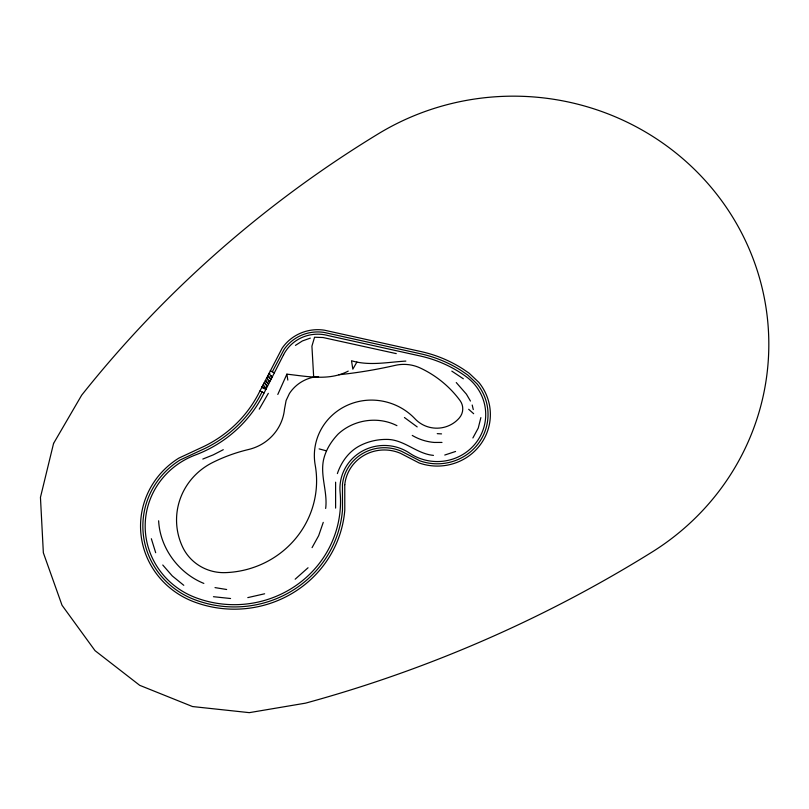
<?xml version="1.0" encoding="UTF-8"?>
<svg xmlns="http://www.w3.org/2000/svg" width="809" height="809" viewBox="0 0 809 809"><rect width="100%" height="100%" fill="white"/><g stroke="black" fill="none" stroke-linecap="round" stroke-linejoin="round"><path stroke-width="1.21" d="M335.604 482.174L335.614 508.113M325.663 508.457C327.736 492.337 320.394 476.693 323.367 460.645C325.451 450.441 331.053 441.492 338.172 434.029C353.735 419.568 377.975 415.927 396.936 425.665M480.87 417.616L478.25 428.082L472.881 437.972M323.256 522.361L318.675 535.659L312.062 547.642M348.224 371.109C329.142 381.11 307.157 376.367 286.882 374.162L277.8 394.458M337.383 473.589C341.246 462.06 348.78 451.513 359.722 445.81A43.605 32.684 -9.1 0 1 386.308 439.408C403.934 439.135 416.413 453.869 433.452 455.376M266.09 380.948L265.312 380.695M268.446 376.337L267.668 376.084M263.896 386.267L264.513 386.56M267.425 379.34L268.042 379.643M269.781 374.729L270.398 375.022M262.055 391.88L261.054 393.852A124.93 121.32 2.5 0 1 201.552 450.026L180.063 460.018A81.042 78.706 2.5 0 0 143.254 533.91A81.042 78.706 2.5 0 0 194.322 599.55A108.821 105.676 2.5 0 0 342.49 510.044L342.46 484.46A42.139 40.925 2.5 0 1 401.375 451.23L419.962 460.857A50.876 49.41 2.5 0 0 478.493 443.312A50.876 49.41 2.5 0 0 477.027 383.8L467.703 374.971L461.524 370.755A123.828 120.258 2.5 0 0 420.741 353.816L324.015 332.408A40.551 39.378 2.5 0 0 284.06 349.458L272.289 371.816M265.848 384.953L266.646 384.902M269.164 380.988L268.831 381.393L269.781 381.292M267.526 385.954L266.474 386.004L266.707 385.559M268.335 393.336L259.224 409.162M356.89 362.068L352.835 369.157L351.511 360.743C369.319 366.123 387.804 362.119 405.855 361.087M295.164 579.204L308.047 567.766M295.447 345.382L302.404 340.933L310.363 338.111M223.274 449.693L213.232 454.88L202.806 459.057M444.758 455.042L455.578 451.473M247.797 597.618L264.624 593.786M318.574 376.569L315.116 376.873A38.124 37.032 2.5 0 0 289.42 393.518L286.103 400.526L284.485 409.273A47.579 46.204 2.5 0 1 248.525 449.511A163.327 158.615 2.5 0 0 212.605 462.536A66.712 64.791 2.5 0 0 182.561 546.914A45.142 43.838 2.5 0 0 225.317 572.63A94.825 92.095 2.5 0 0 315.197 465.064A57.257 55.599 2.5 0 1 376.681 400.324A59.108 57.409 2.5 0 1 415.047 418.85A29.377 28.527 2.5 0 0 459.461 417.778A14.602 14.178 2.5 0 0 460.028 400.536A104.725 101.701 2.5 0 0 420.316 368.034A37.689 36.607 2.5 0 0 395.237 365.355A464.164 450.765 2.5 0 1 338.86 374.749M441.987 442.432L434.231 442.442A50.856 50.037 38.4 0 1 412.256 435.424M437.244 433.654L441.542 433.887M213.455 596.708L230.575 598.518M215.012 587.607L226.662 589.508M396.258 353.614L323.034 337.525L314.559 337.232L311.92 346.171L313.67 376.933M319.12 448.894L326.371 450.825M203.848 583.42C178.698 573.237 159.99 548.047 158.635 520.784M270.226 370.815L274.362 372.818M269.073 373.323L269.903 373.728L268.841 373.778M271.359 375.679L270.398 375.781L271.177 376.023M271.409 376.327L272.006 377.176L272.137 376.681M271.339 376.731L271.955 377.024M270.176 377.985L269.225 378.086L270.004 378.339M270.236 378.632L270.833 379.482L270.954 378.986M266.717 377.934L267.546 378.339L266.495 378.39M269.003 380.291L268.052 380.392L268.821 380.645M268.982 381.342L269.599 381.646M267.83 382.596L266.869 382.697L267.648 382.95M267.88 383.254L268.477 384.103L268.598 383.597M264.371 382.556L265.19 382.95L264.138 383.001M266.626 385.954L267.243 386.257M263.188 384.862L264.017 385.256L262.955 385.317M265.473 387.208L264.513 387.319L265.291 387.562M265.524 387.865L266.121 388.714L266.252 388.209M265.453 388.269L266.07 388.563M262.035 386.864L266.171 388.866M261.914 387.117L266.05 389.119M261.782 387.369L265.918 389.362M259.992 390.878L264.128 392.881M451.816 371.129L463.335 378.784M404.429 417.515L417.191 426.909M183.785 585.322L172.256 575.917L162.761 565.006M468.654 409.273L473.669 413.712M456.256 382.556L466.419 394.175L470.454 401.042M151.344 538.723L155.682 552.719M472.203 405.026L473.275 409.566M286.882 374.162L287.822 380.088M344.765 484.692L344.786 510.236A111.136 107.931 2.5 0 1 193.462 601.633A83.357 80.951 2.5 0 1 140.948 534.122A83.357 80.951 2.5 0 1 178.819 458.127L200.571 447.984A122.644 119.105 2.5 0 0 259.001 392.82L282.129 348.204A42.867 41.623 2.5 0 1 324.369 330.183L421.287 351.642A126.083 122.442 2.5 0 1 462.788 368.884L469.18 373.242L478.847 382.404A53.202 51.665 2.5 0 1 480.384 444.637A53.202 51.665 2.5 0 1 419.183 462.991L400.435 453.293A39.823 38.68 2.5 0 0 344.765 484.692M53.566 443.433L40.45 497.393L43.352 552.81L62.03 605.274L95.017 650.648L139.704 685.324L192.532 706.55L249.314 712.648L305.569 703.142A1295.138 1256.883 3.8 0 0 652.125 552.011A254.855 247.503 2.5 0 0 728.778 211.018A254.855 247.503 2.5 0 0 377.864 134.092A1145.281 1111.101 3.5 0 0 81.658 395.197L53.566 443.433M265.15 383.557L265.746 384.406L265.15 383.557M266.323 381.251L266.919 382.101L266.323 381.251M268.679 376.63L269.276 377.479L268.78 376.681M283.575 354.757L263.107 394.883A127.205 123.534 2.5 0 1 195.303 455.022A78.726 76.461 2.5 0 0 145.175 526.083A78.726 76.461 2.5 0 0 195.181 597.457A106.495 103.421 2.5 0 0 340.104 492.357A44.465 43.18 2.5 0 1 361.987 451.291A44.465 43.18 2.5 0 1 409.617 453.161A48.55 47.144 2.5 0 0 476.602 441.997A48.55 47.144 2.5 0 0 466.227 376.701A121.583 118.074 2.5 0 0 420.205 355.99L328.383 335.644A38.235 37.133 2.5 0 0 283.575 354.757"/></g></svg>
